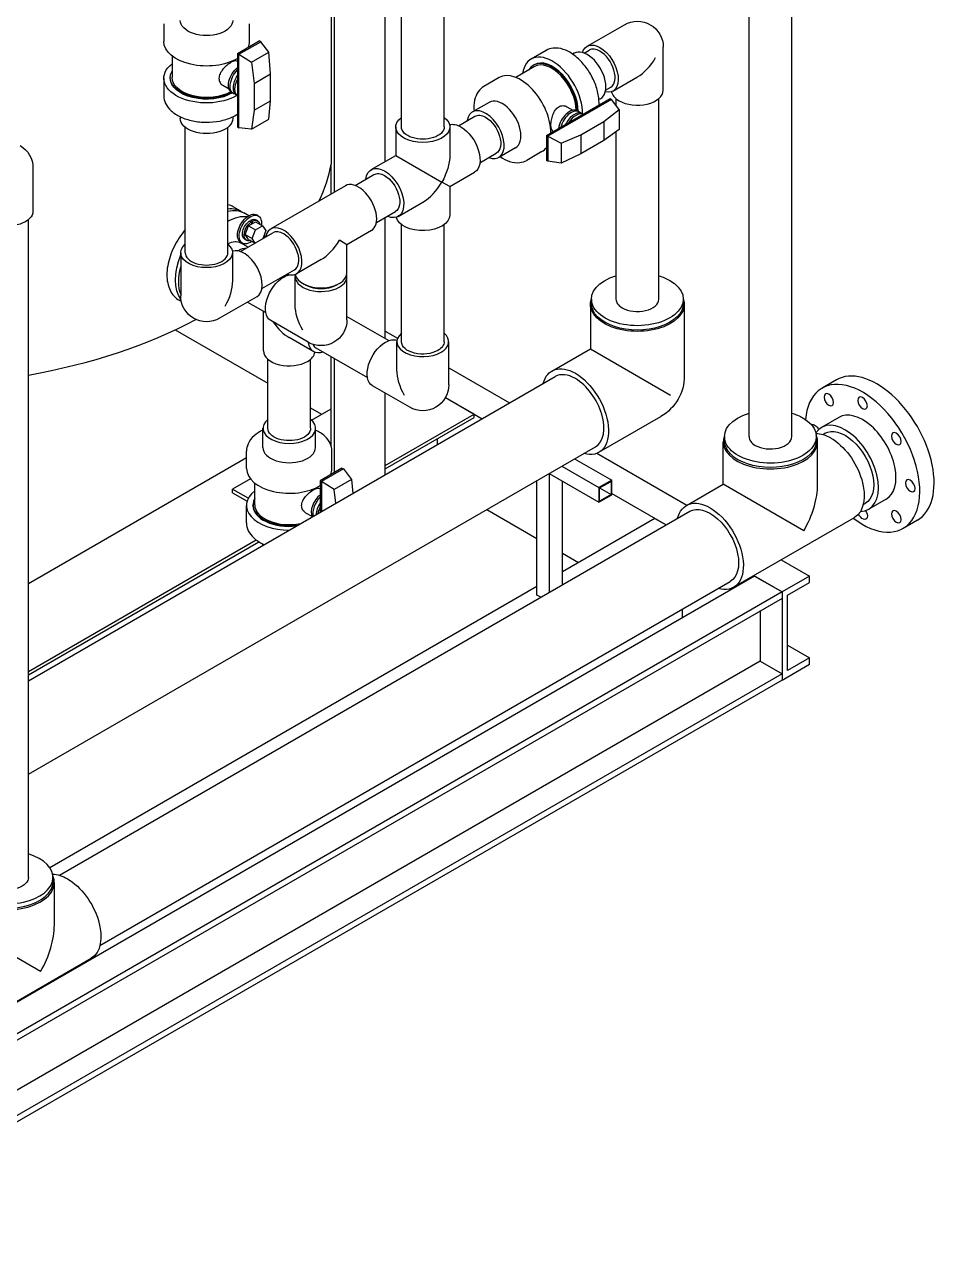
# Model space of a CAD drawing. Header units: inches. Extents: x 384 to 2495, y 344 to 1371.
# Drawn here: x 1401.4 to 1452.3, y 1245.7 to 1313.1 of the extents above; entities that cross this region are included whole.
import ezdxf

# ---------------------------------------------------------------- set-up
doc = ezdxf.new("R2010")
doc.units = ezdxf.units.IN
doc.header["$MEASUREMENT"] = 0
doc.layers.add('VISIBLE', color=7, linetype='Continuous')

msp = doc.modelspace()

# ---------------------------------------------------------------- linework, layer by layer
at = {"layer": 'VISIBLE'}
for p, q in [((1441.665, 1290.23), (1441.665, 1326.785)), ((1444.04, 1290.23), (1444.04, 1326.785)), ((1418.441, 1318.434), (1418.441, 1305.37)), ((1418.615, 1303.812), (1418.615, 1318.333)), ((1421.444, 1305.517), (1421.444, 1315.401)), ((1422.345, 1307.44), (1422.345, 1314.358)), ((1424.72, 1307.44), (1424.72, 1314.358)), ((1409.136, 1313.168), (1409.136, 1312.194)), ((1413.886, 1313.168), (1413.886, 1312.194)), ((1432.662, 1311.922), (1434.739, 1313.121)), ((1413.233, 1311.519), (1414.442, 1312.217)), ((1413.311, 1311.474), (1414.52, 1312.172)), ((1414.52, 1312.172), (1414.442, 1312.217)), ((1414.978, 1311.585), (1414.52, 1312.172)), ((1409.591, 1311.387), (1409.591, 1310.186)), ((1413.233, 1311.519), (1413.233, 1307.436)), ((1413.233, 1311.519), (1413.311, 1311.474)), ((1413.311, 1311.474), (1414.015, 1311.03)), ((1413.311, 1307.391), (1413.311, 1311.474)), ((1414.015, 1311.03), (1414.978, 1311.585)), ((1415.071, 1310.383), (1414.978, 1311.585)), ((1430.391, 1311.694), (1429.548, 1311.207)), ((1431.943, 1311.533), (1431.86, 1311.485)), ((1432.504, 1311.542), (1432.787, 1311.705)), ((1436.895, 1309.478), (1436.895, 1311.876)), ((1413.233, 1311.076), (1413.202, 1311.094)), ((1414.015, 1311.03), (1414.16, 1309.857)), ((1429.74, 1310.792), (1428.7, 1310.192)), ((1429.728, 1310.896), (1429.692, 1310.875)), ((1409.136, 1310.145), (1409.136, 1309.171)), ((1409.495, 1310.186), (1409.495, 1310.145)), ((1414.16, 1309.857), (1415.071, 1310.383)), ((1415.071, 1308.898), (1415.071, 1310.383)), ((1427.773, 1310.182), (1426.93, 1309.695)), ((1434.099, 1309.432), (1435.457, 1310.216)), ((1412.761, 1309.547), (1412.422, 1309.743)), ((1413.004, 1309.297), (1412.912, 1309.35)), ((1414.16, 1309.857), (1414.16, 1308.372)), ((1433.692, 1309.485), (1433.974, 1309.648)), ((1413.233, 1309.165), (1413.181, 1309.195)), ((1414.16, 1308.372), (1415.071, 1308.898)), ((1414.978, 1307.862), (1415.071, 1308.898)), ((1427.22, 1308.806), (1426.293, 1308.271)), ((1430.407, 1306.972), (1433.942, 1309.013)), ((1434.02, 1308.968), (1430.485, 1306.927)), ((1431.539, 1308.562), (1431.879, 1308.366)), ((1433.403, 1309.004), (1433.32, 1308.956)), ((1433.942, 1309.013), (1434.02, 1308.968)), ((1434.446, 1308.4), (1434.02, 1308.968)), ((1434.27, 1308.635), (1434.27, 1309.01)), ((1436.645, 1297.868), (1436.645, 1309.01)), ((1410.051, 1308.004), (1410.051, 1307.908)), ((1412.971, 1308.004), (1412.971, 1307.908)), ((1414.16, 1308.372), (1414.015, 1307.307)), ((1414.015, 1307.307), (1414.978, 1307.862)), ((1425.518, 1307.509), (1426.43, 1308.035)), ((1432.124, 1308.334), (1432.216, 1308.281)), ((1432.393, 1308.179), (1432.445, 1308.149)), ((1433.595, 1307.743), (1434.446, 1308.4)), ((1434.446, 1308.4), (1434.446, 1307.289)), ((1410.324, 1300.449), (1410.324, 1307.417)), ((1412.699, 1300.449), (1412.699, 1307.417)), ((1413.233, 1307.436), (1413.311, 1307.391)), ((1414.015, 1307.307), (1413.311, 1307.391)), ((1422.032, 1307.44), (1422.032, 1305.857)), ((1425.032, 1307.44), (1425.032, 1305.857)), ((1430.759, 1307.211), (1430.79, 1307.193)), ((1432.31, 1307), (1433.595, 1307.743)), ((1433.595, 1307.743), (1433.595, 1306.69)), ((1434.446, 1307.289), (1433.595, 1306.69)), ((1430.407, 1306.972), (1430.407, 1305.576)), ((1430.407, 1306.972), (1430.485, 1306.927)), ((1430.485, 1306.927), (1431.221, 1306.539)), ((1430.485, 1306.927), (1430.485, 1305.531)), ((1431.221, 1306.539), (1432.31, 1307)), ((1431.221, 1306.539), (1431.221, 1305.428)), ((1432.31, 1307), (1432.31, 1305.948)), ((1433.595, 1306.69), (1432.31, 1305.948)), ((1434.27, 1297.868), (1434.27, 1307.166)), ((1420.661, 1305.065), (1422.032, 1305.857)), ((1422.032, 1305.857), (1424.593, 1304.379)), ((1426.705, 1305.452), (1427.617, 1305.978)), ((1428.68, 1306.277), (1427.753, 1305.742)), ((1430.148, 1306.068), (1429.305, 1305.582)), ((1432.31, 1305.948), (1431.221, 1305.428)), ((1418.439, 1303.71), (1418.439, 1305.356)), ((1430.485, 1305.531), (1430.407, 1305.576)), ((1431.221, 1305.428), (1430.485, 1305.531)), ((1401.864, 1305.157), (1401.864, 1302.758)), ((1419.764, 1304.186), (1420.817, 1304.795)), ((1425.032, 1304.125), (1426.403, 1304.917)), ((1419.234, 1304.169), (1415.079, 1301.771)), ((1425.032, 1304.125), (1424.593, 1304.379)), ((1425.032, 1304.125), (1425.032, 1302.541)), ((1422.161, 1302.467), (1423.532, 1303.259)), ((1413.413, 1302.764), (1412.993, 1303.007)), ((1413.858, 1302.507), (1413.589, 1302.662)), ((1414.384, 1302.492), (1414.289, 1302.547)), ((1420.951, 1302.13), (1422.005, 1302.738)), ((1401.614, 1265.735), (1401.614, 1302.291)), ((1413.658, 1301.459), (1413.85, 1301.952)), ((1413.85, 1301.952), (1414.232, 1302.173)), ((1413.85, 1301.952), (1414.236, 1301.729)), ((1413.902, 1302.217), (1413.997, 1302.162)), ((1413.982, 1302.17), (1413.991, 1302.268)), ((1413.991, 1302.268), (1414.085, 1302.213)), ((1413.997, 1302.162), (1414.008, 1302.043)), ((1414.074, 1302.082), (1414.085, 1302.213)), ((1414.232, 1302.173), (1414.619, 1301.95)), ((1414.236, 1301.729), (1414.619, 1301.95)), ((1414.354, 1302.221), (1414.259, 1302.276)), ((1414.619, 1301.95), (1414.81, 1301.678)), ((1421.444, 1295.682), (1421.444, 1302.414)), ((1422.345, 1295.503), (1422.345, 1302.012)), ((1424.72, 1295.503), (1424.72, 1302.012)), ((1413.4, 1300.512), (1415.204, 1301.554)), ((1413.729, 1301.139), (1413.634, 1301.193)), ((1413.85, 1301.187), (1413.658, 1301.459)), ((1413.658, 1301.459), (1414.045, 1301.236)), ((1413.85, 1301.187), (1414.209, 1300.979)), ((1414.045, 1301.236), (1414.236, 1301.729)), ((1414.22, 1300.986), (1414.045, 1301.236)), ((1414.81, 1301.678), (1414.635, 1301.225)), ((1419.313, 1300.895), (1418.892, 1301.138)), ((1420.671, 1301.679), (1419.313, 1300.895)), ((1410.074, 1300.449), (1410.074, 1298.051)), ((1412.949, 1300.449), (1412.949, 1298.881)), ((1413.825, 1300.758), (1413.398, 1301.005)), ((1413.509, 1300.977), (1413.414, 1301.032)), ((1419.313, 1299.326), (1419.313, 1300.895)), ((1417.875, 1300.065), (1416.517, 1299.281)), ((1414.587, 1298.455), (1416.392, 1299.497)), ((1415.919, 1299.224), (1415.987, 1299.185)), ((1415.969, 1299.253), (1416.051, 1299.206)), ((1416.438, 1297.554), (1416.438, 1299.122)), ((1419.313, 1296.724), (1419.313, 1299.122)), ((1410.107, 1297.745), (1409.993, 1297.811)), ((1414.307, 1298.005), (1412.23, 1296.806)), ((1432.907, 1297.868), (1432.907, 1297.625)), ((1438.008, 1297.868), (1438.008, 1297.625)), ((1413.794, 1297.709), (1414.799, 1297.129)), ((1414.67, 1294.993), (1414.67, 1297.203)), ((1432.848, 1297.587), (1432.848, 1295.113)), ((1438.067, 1297.587), (1438.067, 1293.607)), ((1417.156, 1295.479), (1415.079, 1296.678)), ((1419.313, 1296.912), (1421.644, 1295.566)), ((1409.772, 1296.171), (1414.92, 1293.199)), ((1417.466, 1294.947), (1416.107, 1295.732)), ((1421.444, 1296.092), (1422.133, 1295.694)), ((1417.591, 1295.164), (1420.456, 1293.51)), ((1422.095, 1293.935), (1422.095, 1295.503)), ((1424.97, 1293.105), (1424.97, 1295.503)), ((1430.706, 1293.876), (1432.848, 1295.113)), ((1432.848, 1295.113), (1437.303, 1292.542)), ((1414.92, 1290.691), (1414.92, 1294.525)), ((1417.295, 1290.691), (1417.295, 1294.525)), ((1418.439, 1289.715), (1418.439, 1294.674)), ((1418.615, 1288.232), (1418.615, 1294.572)), ((1424.97, 1294.057), (1428.353, 1292.103)), ((1401.614, 1276.665), (1430.885, 1293.565)), ((1422.813, 1291.86), (1420.736, 1293.059)), ((1446.52, 1293.384), (1445.725, 1292.925)), ((1421.444, 1288.114), (1421.444, 1292.651)), ((1426.378, 1291.474), (1424.782, 1292.396)), ((1424.786, 1292.402), (1426.828, 1291.223)), ((1417.295, 1291.828), (1417.907, 1291.474)), ((1417.338, 1291.145), (1418.439, 1291.781)), ((1421.444, 1288.625), (1426.378, 1291.474)), ((1421.444, 1288.437), (1426.378, 1291.286)), ((1426.378, 1291.286), (1426.378, 1291.474)), ((1433.315, 1289.357), (1436.762, 1291.347)), ((1446.662, 1291.301), (1445.69, 1290.74)), ((1414.647, 1289.622), (1414.647, 1290.691)), ((1417.567, 1289.622), (1417.567, 1290.691)), ((1445.763, 1290.349), (1445.877, 1290.415)), ((1401.614, 1271.469), (1433.135, 1289.668)), ((1424.342, 1289.787), (1424.342, 1290.111)), ((1440.228, 1287.587), (1440.228, 1289.949)), ((1440.302, 1290.23), (1440.302, 1289.987)), ((1445.404, 1290.23), (1445.404, 1289.987)), ((1445.478, 1287.587), (1445.478, 1289.949)), ((1401.614, 1282.067), (1413.732, 1289.064)), ((1413.732, 1288.454), (1413.732, 1289.428)), ((1418.482, 1288.454), (1418.482, 1289.428)), ((1431.969, 1288.995), (1434.029, 1287.805)), ((1433.204, 1289.303), (1438.202, 1286.417)), ((1419.038, 1288.477), (1417.829, 1287.778)), ((1419.116, 1288.432), (1417.907, 1287.734)), ((1419.038, 1288.477), (1419.116, 1288.432)), ((1419.116, 1288.432), (1419.574, 1287.845)), ((1431.262, 1288.587), (1433.322, 1287.397)), ((1413.951, 1287.88), (1412.958, 1287.306)), ((1414.187, 1286.446), (1414.187, 1287.647)), ((1417.829, 1287.778), (1417.829, 1286.027)), ((1417.907, 1287.734), (1417.829, 1287.778)), ((1418.612, 1287.29), (1417.907, 1287.734)), ((1417.907, 1287.734), (1417.907, 1286.072)), ((1418.439, 1288.13), (1418.439, 1288.192)), ((1419.574, 1287.845), (1418.612, 1287.29)), ((1419.574, 1287.845), (1419.634, 1287.069)), ((1429.875, 1281.427), (1429.875, 1287.786)), ((1430.555, 1288.178), (1433.322, 1286.581)), ((1430.555, 1288.178), (1430.582, 1288.163)), ((1430.582, 1281.585), (1430.582, 1288.163)), ((1431.289, 1281.993), (1431.289, 1287.754)), ((1434.029, 1287.805), (1433.322, 1287.397)), ((1433.358, 1287.377), (1433.994, 1287.744)), ((1433.994, 1287.744), (1433.994, 1287.009)), ((1434.029, 1286.989), (1434.029, 1287.805)), ((1412.958, 1287.306), (1413.834, 1286.801)), ((1412.958, 1287.102), (1412.958, 1287.306)), ((1412.958, 1287.102), (1413.766, 1286.636)), ((1417.798, 1287.354), (1417.829, 1287.336)), ((1418.705, 1286.533), (1418.612, 1287.29)), ((1433.322, 1287.397), (1433.322, 1286.581)), ((1433.322, 1286.581), (1434.029, 1286.989)), ((1433.358, 1287.377), (1433.994, 1287.009)), ((1433.358, 1286.642), (1433.358, 1287.377)), ((1433.994, 1287.009), (1433.358, 1286.642)), ((1434.029, 1287.065), (1437.052, 1285.32)), ((1438.182, 1286.405), (1440.228, 1287.587)), ((1444.709, 1284.999), (1440.228, 1287.587)), ((1413.732, 1285.431), (1413.732, 1286.405)), ((1414.091, 1286.405), (1414.091, 1286.446)), ((1448.013, 1286.452), (1448.127, 1286.518)), ((1449.287, 1286.755), (1448.315, 1286.193)), ((1403.336, 1265.854), (1438.369, 1286.08)), ((1417.018, 1286.003), (1417.358, 1285.807)), ((1427.085, 1286.175), (1429.875, 1284.564)), ((1436.426, 1285.681), (1431.289, 1282.715)), ((1436.426, 1285.681), (1437.052, 1285.32)), ((1440.807, 1281.859), (1447.524, 1285.737)), ((1451.02, 1285.59), (1450.225, 1285.131)), ((1401.614, 1277.176), (1414.274, 1284.486)), ((1401.614, 1276.989), (1414.424, 1284.384)), ((1414.647, 1284.19), (1414.647, 1284.264)), ((1431.289, 1283.748), (1432.183, 1283.232)), ((1443.452, 1283.386), (1445.022, 1282.479)), ((1441.972, 1282.479), (1317.743, 1210.756)), ((1441.927, 1282.505), (1443.497, 1281.599)), ((1441.972, 1282.479), (1443.497, 1281.599)), ((1445.022, 1282.479), (1443.497, 1281.599)), ((1445.022, 1282.122), (1445.022, 1282.479)), ((1443.497, 1281.599), (1319.268, 1209.875)), ((1429.875, 1281.899), (1402.804, 1266.269)), ((1405.586, 1261.957), (1440.619, 1282.183)), ((1443.497, 1281.599), (1443.497, 1281.242)), ((1443.497, 1281.599), (1443.497, 1276.7)), ((1443.806, 1281.42), (1445.022, 1282.122)), ((1443.497, 1281.242), (1319.268, 1209.518)), ((1430.092, 1281.302), (1429.875, 1281.427)), ((1443.806, 1277.235), (1443.806, 1281.42)), ((1437.951, 1280.643), (1437.951, 1280.158)), ((1442.281, 1280.54), (1442.281, 1277.759)), ((1443.806, 1278.639), (1445.022, 1277.937)), ((1442.281, 1277.759), (1319.268, 1206.737)), ((1442.281, 1277.759), (1443.497, 1277.057)), ((1443.497, 1276.7), (1445.022, 1277.58)), ((1445.022, 1277.937), (1443.806, 1277.235)), ((1445.022, 1277.58), (1445.022, 1277.937)), ((1443.497, 1277.057), (1319.268, 1205.333)), ((1443.497, 1277.057), (1443.497, 1276.7)), ((1443.497, 1276.7), (1319.268, 1204.976)), ((1402.977, 1265.492), (1402.977, 1265.735)), ((1403.052, 1263.092), (1403.052, 1265.455)), ((1402.283, 1260.505), (1397.802, 1263.092)), ((1398.38, 1257.364), (1405.098, 1261.242)), ((1403.14, 1260.112), (1403.185, 1260.086))]:
    msp.add_line(p, q, dxfattribs=at)
at = {"layer": 'VISIBLE', "extrusion": (0, 0, -1)}
for centre, radius, start, end in [((-1435.457, 1311.876), 1.438, 60, 180), ((-1400.427, 1305.157), 1.437, 120, 180), ((-1411.511, 1298.051), 1.438, 240, 0), ((-1417.875, 1296.724), 1.438, 180, 300), ((-1423.532, 1293.105), 1.438, 180, 300), ((-1435.457, 1293.607), 2.609, 180, 240)]:
    msp.add_arc(centre, radius, start, end, dxfattribs=at)
for centre, major_axis, start_param, end_param in [((1411.511, 1313.362), (1.46, 0), 0, 3.141593), ((1411.511, 1312.194), (-2.375, 0), -2.381788, 0), ((1411.511, 1312.194), (2.375, 0), 0, 0.251938), ((1433.38, 1310.677), (-0.719, 1.245), -0.495948, 0.785398), ((1433.38, 1310.677), (0.719, -1.245), -2.356194, 0.495948), ((1411.511, 1310.145), (-2.375, 0), -2.36359, 0.629332), ((1413.35, 1310.108), (-0.438, -0.758), 0, 2.166487), ((1413.442, 1310.055), (-0.437, -0.758), -0.203431, 2.012314), ((1411.511, 1310.186), (-2.016, 0), -2.340005, 0.309845), ((1411.511, 1310.145), (-2.016, 0), -2.364906, 0), ((1411.511, 1310.186), (-1.92, 0), -2.345713, 0), ((1413.618, 1309.953), (-0.438, -0.758), 0, 1.683805), ((1413.71, 1309.9), (-0.437, -0.758), 0.095685, 1.475111), ((1411.511, 1307.908), (1.46, 0), 0, 3.141593), ((1423.532, 1307.44), (1.5, 0), -0.657264, 3.798857), ((1427.023, 1307.007), (-0.594, 1.028), 0, 0.785398), ((1427.023, 1307.007), (0.594, -1.028), -2.356194, 0), ((1423.532, 1307.44), (1.188, 0), 0, 3.141593), ((1425.653, 1306.216), (-0.75, 1.299), 0.141897, 0.785398), ((1425.653, 1306.216), (0.75, -1.299), -2.356194, 0), ((1423.532, 1304.991), (-1.061, -1.837), 3.926991, 4.712389), ((1421.411, 1303.766), (-0.75, 1.299), -0.657264, 0.785398), ((1421.411, 1303.766), (-0.594, 1.028), 0, 0.785398), ((1421.411, 1303.766), (0.75, -1.299), -2.356194, 0.657264), ((1421.411, 1303.766), (0.594, -1.028), -2.356194, 0), ((1400.427, 1302.758), (1.437, 0), 0, 3.141593), ((1411.913, 1300.166), (1.5, 2.598), -0.405796, 0.05896), ((1412.089, 1300.064), (1.5, 2.598), -0.494078, 0), ((1412.664, 1299.733), (1.5, 2.598), -0.769014, -0.229922), ((1413.852, 1301.789), (-0.437, -0.758), 0, 3.141593), ((1413.946, 1301.735), (-0.438, -0.758), -0.930402, 3.926991), ((1423.532, 1302.541), (1.5, 0), 0, 2.999696), ((1413.946, 1301.735), (-0.313, -0.541), 0, 2.255771), ((1414.041, 1301.68), (-0.312, -0.541), -0.579902, 2.255771), ((1413.946, 1301.735), (0.312, 0.541), -0.684975, 0), ((1414.041, 1301.68), (0.312, 0.541), -0.684975, 0.579902), ((1413.946, 1301.735), (-0.438, -0.758), -2.356194, -2.211191), ((1412.664, 1299.733), (0.734, 1.272), -0.751927, 0), ((1412.664, 1299.733), (-1.5, -2.598), -2.581853, -2.501575), ((1411.511, 1300.449), (1.438, 0), -0.598668, 3.740261), ((1413.283, 1299.375), (0.734, 1.272), -0.820667, -0.31557), ((1411.913, 1300.166), (-1.5, -2.598), 0.252483, 1.307273), ((1412.089, 1300.064), (1.5, 2.598), -2.673051, -2.039338), ((1415.798, 1297.923), (-0.719, -1.245), 0, 2.356194), ((1415.798, 1297.923), (0.719, 1.245), -0.785398, -0.451088), ((1415.798, 1297.923), (0.719, 1.245), -0.192413, -0.096327), ((1435.457, 1297.868), (2.551, 0), -0.785398, 4.228113), ((1435.457, 1297.868), (2.551, 0), -1.086521, -0.785398), ((1411.511, 1298.051), (1.016, 1.761), 0.785398, 1.570796), ((1417.875, 1299.122), (-1.188, 0), -2.356194, -0.685002), ((1417.875, 1299.122), (-1.188, 0), -2.456591, -2.356194), ((1435.457, 1297.587), (2.609, 0), -0.214225, 3.355817), ((1417.875, 1296.724), (-1.016, 1.761), -1.570796, -0.785398), ((1435.457, 1297.625), (2.551, 0), 0, 3.141593), ((1418.185, 1296.192), (-0.719, -1.245), -0.598668, 0.664498), ((1421.455, 1294.304), (-0.719, -1.245), 0, 2.356194), ((1421.455, 1294.304), (0.719, 1.245), -0.785398, -0.096327), ((1423.532, 1295.503), (-1.188, 0), -2.356194, 0), ((1423.532, 1295.503), (1.188, 0), 0, 0.785398), ((1423.532, 1293.105), (-1.016, 1.761), -1.570796, -0.785398), ((1432.01, 1291.617), (-1.305, 2.26), -0.531051, 0.785398), ((1432.01, 1291.617), (1.305, -2.26), -2.356194, 0.531051), ((1446.1, 1292.276), (0.188, -0.325), -3.926991, 2.356194), ((1447.975, 1292.09), (0.188, -0.325), -3.926991, 2.356194), ((1442.853, 1290.23), (2.551, 0), -0.785398, 4.228113), ((1442.853, 1290.23), (2.551, 0), -1.086521, -0.785398), ((1416.107, 1290.691), (1.187, 0), 0, 3.141593), ((1445.323, 1290.559), (-0.188, 0.325), 0.011426, 1.699529), ((1446.212, 1288.01), (-1.313, 2.273), 0.32393, 0.785398), ((1447.002, 1288.467), (-1.125, 1.949), 0, 3.141593), ((1449.85, 1290.111), (0.188, -0.325), -3.926991, 2.356194), ((1442.853, 1289.987), (2.551, 0), 0, 3.141593), ((1446.212, 1288.01), (1.312, -2.273), -2.356194, 0), ((1450.626, 1287.497), (0.188, -0.325), -3.926991, 2.356194), ((1439.494, 1284.132), (-1.312, 2.273), -0.5411, 0.785398), ((1439.494, 1284.132), (-1.125, 1.949), 0, 3.141593), ((1439.494, 1284.132), (1.312, -2.273), -2.356194, 0.5411), ((1447.975, 1285.966), (0.187, -0.325), -1.699529, 1.774992), ((1449.85, 1285.78), (0.188, -0.325), -3.926991, 2.356194), ((1400.427, 1265.735), (1.187, 0), 0, 3.141593), ((1403.785, 1263.515), (-1.312, 2.273), 0.32393, 0.785398), ((1403.785, 1263.515), (1.312, -2.273), -2.356194, 0)]:
    msp.add_ellipse(centre, major_axis=major_axis, ratio=0.57735, start_param=start_param, end_param=end_param, dxfattribs=at)
at = {"layer": 'VISIBLE'}
for centre, major_axis, start_param, end_param in [((1430.736, 1309.15), (-1.188, 2.057), -2.36359, 0.629332), ((1432.673, 1310.269), (0.73, -1.264), 0, 3.141593), ((1433.38, 1310.677), (-0.594, 1.028), -0.785398, 0), ((1433.38, 1310.677), (0.594, -1.028), 0, 2.356194), ((1435.457, 1311.876), (-1.016, -1.761), 0.785398, 1.570796), ((1430.7, 1309.129), (-1.008, 1.746), -2.340005, 0.309845), ((1430.736, 1309.15), (-1.008, 1.746), -2.364906, 0), ((1430.7, 1309.129), (-0.96, 1.663), -2.345713, 0), ((1428.961, 1308.125), (-1.188, 2.057), -2.381788, 0), ((1435.457, 1309.478), (-1.437, 0), 0.096327, 0.785398), ((1435.457, 1309.478), (1.438, 0), -2.356194, 0), ((1427.95, 1307.541), (0.73, -1.264), 0, 3.141593), ((1427.023, 1307.007), (0.73, -1.264), -0.620898, 3.762491), ((1431.687, 1307.576), (0.438, 0.758), 0, 2.166487), ((1431.779, 1307.523), (0.437, 0.758), -0.203431, 2.012314), ((1431.955, 1307.421), (0.437, 0.758), 0, 1.683805), ((1432.047, 1307.368), (0.437, 0.758), 0.095685, 1.475111), ((1428.961, 1308.125), (1.187, -2.057), 0, 0.251938), ((1394.589, 1306.902), (24, 0), -0.260944, -0.110827), ((1419.952, 1302.924), (0.719, -1.245), 0, 3.141593), ((1423.532, 1304.991), (-1.061, -1.837), 0.785398, 1.570796), ((1415.798, 1300.526), (0.719, -1.245), -0.598668, 3.740261), ((1415.798, 1300.526), (-0.594, 1.028), -0.785398, 0), ((1415.798, 1300.526), (0.594, -1.028), 0, 2.356194), ((1417.875, 1301.725), (1.016, 1.761), 3.926991, 4.712389), ((1411.511, 1300.449), (-1.188, 0), 0, 3.141593), ((1413.588, 1299.25), (0.719, -1.245), 0, 3.045266), ((1417.875, 1299.122), (-1.437, 0), -0.123287, 2.356194), ((1417.875, 1299.326), (-1.437, 0), 0.096327, 3.141593), ((1417.875, 1299.122), (1.437, 0), -0.785398, 0.123287), ((1435.457, 1297.868), (-1.188, 0), 0, 0.785398), ((1435.457, 1297.868), (1.188, 0), -2.356194, 0), ((1394.589, 1306.902), (24, 0), -1.273718, -0.82287), ((1416.107, 1297.391), (1.016, -1.761), -1.449708, -0.785398), ((1423.532, 1295.503), (-1.438, 0), -0.598668, 2.356194), ((1423.532, 1295.503), (1.438, 0), -0.785398, 0.598668), ((1418.185, 1296.192), (-0.594, -1.028), -0.377171, 0), ((1416.107, 1294.993), (-1.437, 0), 0, 2.356194), ((1416.107, 1294.993), (1.437, 0), -0.785398, -0.096327), ((1432.01, 1291.617), (-1.125, 1.949), -0.785398, 0), ((1448.77, 1289.487), (2.25, -3.897), 0, 3.141593), ((1432.01, 1291.617), (1.125, -1.949), 0, 2.356194), ((1447.975, 1289.028), (2.25, -3.897), -0.94797, 3.839778), ((1447.975, 1289.028), (1.313, -2.273), 0, 3.141593), ((1416.107, 1290.691), (-1.46, 0), -0.620898, 3.762491), ((1447.002, 1288.467), (1.313, -2.273), -0.305918, 3.422505), ((1442.853, 1289.949), (-2.625, 0), -0.245839, 3.387431), ((1442.853, 1290.23), (-1.188, 0), 0, 0.785398), ((1442.853, 1290.23), (1.188, 0), -2.356194, 0), ((1416.107, 1289.622), (-1.46, 0), 0, 3.141593), ((1416.107, 1288.454), (-2.375, 0), 0, 2.381788), ((1416.107, 1288.454), (2.375, 0), -0.251938, 0), ((1416.107, 1286.405), (-2.375, 0), -0.629332, 1.570998), ((1417.946, 1286.368), (-0.437, -0.758), -2.166487, -0.392862), ((1442.853, 1286.071), (-1.856, -3.215), 1.570796, 2.356194), ((1416.107, 1286.446), (-2.016, 0), -0.309845, 1.816944), ((1416.107, 1286.405), (-2.016, 0), 0, 1.770255), ((1416.107, 1286.446), (-1.92, 0), 0, 1.907463), ((1418.038, 1286.315), (-0.437, -0.758), -2.012314, -0.549247), ((1418.215, 1286.213), (-0.438, -0.758), -1.683805, -0.837174), ((1418.307, 1286.16), (-0.438, -0.758), -1.475111, -0.987087), ((1400.427, 1265.735), (2.551, 0), -2.356194, 1.086521), ((1400.427, 1265.455), (-2.625, 0), -0.245839, 3.387431), ((1400.427, 1265.492), (2.551, 0), -2.356194, 0), ((1400.427, 1261.576), (-1.856, -3.215), 1.570796, 2.356194)]:
    msp.add_ellipse(centre, major_axis=major_axis, ratio=0.57735, start_param=start_param, end_param=end_param, dxfattribs=at)
for points, knots in [([(1433.325, 1308.657), (1433.33, 1308.759), (1433.328, 1308.864), (1433.299, 1309.198), (1433.249, 1309.434), (1433.093, 1309.902), (1432.989, 1310.135), (1432.738, 1310.574), (1432.592, 1310.782), (1432.269, 1311.153), (1432.093, 1311.317), (1431.724, 1311.584), (1431.531, 1311.687), (1431.149, 1311.814), (1430.958, 1311.839), (1430.639, 1311.803), (1430.508, 1311.761), (1430.391, 1311.694)], [4.193193, 4.193193, 4.193193, 4.193193, 4.353465, 4.353465, 4.690586, 4.690586, 5.025248, 5.025248, 5.358501, 5.358501, 5.693018, 5.693018, 6.030084, 6.030084, 6.359221, 6.359221, 6.604936, 6.604936, 6.604936, 6.604936]), ([(1413.202, 1311.094), (1413.168, 1311.114), (1413.122, 1311.119), (1413.007, 1311.093), (1412.939, 1311.063), (1412.799, 1310.982), (1412.719, 1310.926), (1412.561, 1310.795), (1412.485, 1310.72), (1412.359, 1310.568), (1412.3, 1310.482), (1412.221, 1310.306), (1412.2, 1310.216), (1412.2, 1310.135)], [2.976222, 2.976222, 2.976222, 2.976222, 3.273651, 3.273651, 3.57108, 3.57108, 3.868508, 3.868508, 4.165937, 4.165937, 4.463688, 4.463688, 4.761439, 4.761439, 4.761439, 4.761439]), ([(1412.2, 1310.135), (1412.2, 1310.054), (1412.221, 1309.973), (1412.3, 1309.836), (1412.359, 1309.78), (1412.422, 1309.743)], [0, 0, 0, 0, 0.2977511, 0.2977511, 0.5955021, 0.5955021, 0.5955021, 0.5955021]), ([(1426.93, 1309.695), (1426.802, 1309.621), (1426.692, 1309.517), (1426.515, 1309.258), (1426.45, 1309.1), (1426.37, 1308.739), (1426.359, 1308.534), (1426.377, 1308.319)], [0.3217506, 0.3217506, 0.3217506, 0.3217506, 0.5910707, 0.5910707, 0.8836582, 0.8836582, 1.2040657, 1.2040657, 1.2040657, 1.2040657]), ([(1409.136, 1309.171), (1409.136, 1309.024), (1409.172, 1308.877), (1409.307, 1308.593), (1409.412, 1308.458), (1409.688, 1308.205), (1409.865, 1308.091), (1410.271, 1307.901), (1410.501, 1307.827), (1410.984, 1307.727), (1411.237, 1307.701), (1411.744, 1307.699), (1411.997, 1307.722), (1412.48, 1307.815), (1412.71, 1307.886), (1413.03, 1308.029), (1413.135, 1308.086), (1413.233, 1308.149)], [3.141593, 3.141593, 3.141593, 3.141593, 3.410913, 3.410913, 3.7035, 3.7035, 4.031714, 4.031714, 4.368836, 4.368836, 4.703497, 4.703497, 5.036751, 5.036751, 5.371267, 5.371267, 5.553336, 5.553336, 5.553336, 5.553336]), ([(1430.759, 1307.211), (1430.725, 1307.231), (1430.698, 1307.269), (1430.663, 1307.38), (1430.654, 1307.454), (1430.654, 1307.616), (1430.663, 1307.714), (1430.698, 1307.915), (1430.725, 1308.02), (1430.793, 1308.204), (1430.838, 1308.298), (1430.951, 1308.455), (1431.019, 1308.518), (1431.089, 1308.558)], [2.976222, 2.976222, 2.976222, 2.976222, 3.273651, 3.273651, 3.57108, 3.57108, 3.868508, 3.868508, 4.165937, 4.165937, 4.463688, 4.463688, 4.761439, 4.761439, 4.761439, 4.761439]), ([(1431.089, 1308.558), (1431.159, 1308.599), (1431.24, 1308.621), (1431.398, 1308.621), (1431.476, 1308.599), (1431.539, 1308.562)], [0, 0, 0, 0, 0.2977511, 0.2977511, 0.5955021, 0.5955021, 0.5955021, 0.5955021]), ([(1427.837, 1305.79), (1428.007, 1305.673), (1428.182, 1305.582), (1428.548, 1305.461), (1428.739, 1305.436), (1429.057, 1305.472), (1429.188, 1305.514), (1429.305, 1305.582)], [2.581028, 2.581028, 2.581028, 2.581028, 2.8884913, 2.8884913, 3.2176281, 3.2176281, 3.4633432, 3.4633432, 3.4633432, 3.4633432]), ([(1412.993, 1303.007), (1412.907, 1303.056), (1412.809, 1303.092), (1412.701, 1303.111), (1412.7, 1303.111), (1412.699, 1303.111)], [11.3133239, 11.3133239, 11.3133239, 11.3133239, 11.8789873, 11.8789873, 11.8840111, 11.8840111, 11.8840111, 11.8840111]), ([(1410.324, 1301.731), (1410.204, 1301.583), (1410.092, 1301.429), (1409.89, 1301.117), (1409.793, 1300.948), (1409.621, 1300.6), (1409.546, 1300.421), (1409.425, 1300.064), (1409.38, 1299.886), (1409.319, 1299.542), (1409.305, 1299.376), (1409.305, 1299.223)], [15.288567, 15.288567, 15.288567, 15.288567, 15.838631, 15.838631, 16.404299, 16.404299, 16.969967, 16.969967, 17.535635, 17.535635, 18.101303, 18.101303, 18.101303, 18.101303]), ([(1409.305, 1299.223), (1409.305, 1299.069), (1409.319, 1298.916), (1409.38, 1298.627), (1409.425, 1298.49), (1409.546, 1298.244), (1409.621, 1298.133), (1409.793, 1297.947), (1409.89, 1297.87), (1409.993, 1297.811)], [0, 0, 0, 0, 0.565668, 0.565668, 1.131336, 1.131336, 1.697004, 1.697004, 2.262672, 2.262672, 2.262672, 2.262672]), ([(1414.647, 1290.595), (1414.461, 1290.507), (1414.294, 1290.4), (1414.007, 1290.144), (1413.889, 1289.991), (1413.762, 1289.697), (1413.732, 1289.563), (1413.732, 1289.428)], [2.2592775, 2.2592775, 2.2592775, 2.2592775, 2.5667407, 2.5667407, 2.8958776, 2.8958776, 3.1415927, 3.1415927, 3.1415927, 3.1415927]), ([(1418.482, 1289.428), (1418.482, 1289.576), (1418.447, 1289.723), (1418.312, 1290.006), (1418.207, 1290.141), (1417.935, 1290.391), (1417.762, 1290.503), (1417.567, 1290.595)], [0, 0, 0, 0, 0.2693201, 0.2693201, 0.5619077, 0.5619077, 0.8823152, 0.8823152, 0.8823152, 0.8823152]), ([(1417.018, 1286.003), (1416.955, 1286.04), (1416.897, 1286.095), (1416.817, 1286.232), (1416.796, 1286.314), (1416.796, 1286.476), (1416.817, 1286.566), (1416.897, 1286.742), (1416.955, 1286.828), (1417.081, 1286.979), (1417.158, 1287.055), (1417.315, 1287.186), (1417.395, 1287.242), (1417.535, 1287.323), (1417.603, 1287.353), (1417.718, 1287.378), (1417.764, 1287.374), (1417.798, 1287.354)], [1.785218, 1.785218, 1.785218, 1.785218, 2.082969, 2.082969, 2.38072, 2.38072, 2.678471, 2.678471, 2.976222, 2.976222, 3.273651, 3.273651, 3.57108, 3.57108, 3.868508, 3.868508, 4.165937, 4.165937, 4.165937, 4.165937]), ([(1413.732, 1285.431), (1413.732, 1285.283), (1413.768, 1285.136), (1413.903, 1284.853), (1414.008, 1284.718), (1414.284, 1284.465), (1414.461, 1284.35), (1414.68, 1284.248), (1414.699, 1284.24), (1414.718, 1284.231)], [3.1415927, 3.1415927, 3.1415927, 3.1415927, 3.4109128, 3.4109128, 3.7035003, 3.7035003, 4.0317143, 4.0317143, 4.0623154, 4.0623154, 4.0623154, 4.0623154])]:
    msp.add_open_spline(points, degree=3, knots=knots, dxfattribs=at)

doc.saveas('drawing.dxf')
